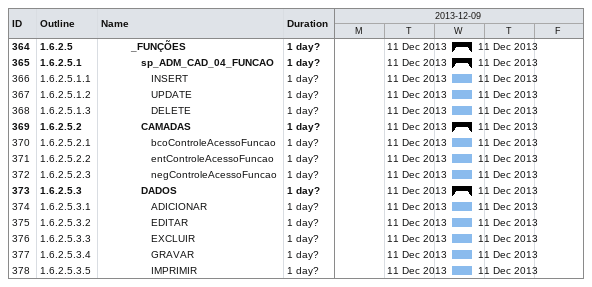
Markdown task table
| ID | WBS | Task | Duration | Start | Finish |
|---|---|---|---|---|---|
| 364 | 1.6.2.5 | **_FUNÇÕES** | 1d? | 2013-12-11 | 2013-12-11 |
| 365 | 1.6.2.5.1 | **sp_ADM_CAD_04_FUNCAO** | 1d? | 2013-12-11 | 2013-12-11 |
| 366 | 1.6.2.5.1.1 | INSERT | 1d? | 2013-12-11 | 2013-12-11 |
| 367 | 1.6.2.5.1.2 | UPDATE | 1d? | 2013-12-11 | 2013-12-11 |
| 368 | 1.6.2.5.1.3 | DELETE | 1d? | 2013-12-11 | 2013-12-11 |
| 369 | 1.6.2.5.2 | **CAMADAS** | 1d? | 2013-12-11 | 2013-12-11 |
| 370 | 1.6.2.5.2.1 | bcoControleAcessoFuncao | 1d? | 2013-12-11 | 2013-12-11 |
| 371 | 1.6.2.5.2.2 | entControleAcessoFuncao | 1d? | 2013-12-11 | 2013-12-11 |
| 372 | 1.6.2.5.2.3 | negControleAcessoFuncao | 1d? | 2013-12-11 | 2013-12-11 |
| 373 | 1.6.2.5.3 | **DADOS** | 1d? | 2013-12-11 | 2013-12-11 |
| 374 | 1.6.2.5.3.1 | ADICIONAR | 1d? | 2013-12-11 | 2013-12-11 |
| 375 | 1.6.2.5.3.2 | EDITAR | 1d? | 2013-12-11 | 2013-12-11 |
| 376 | 1.6.2.5.3.3 | EXCLUIR | 1d? | 2013-12-11 | 2013-12-11 |
| 377 | 1.6.2.5.3.4 | GRAVAR | 1d? | 2013-12-11 | 2013-12-11 |
| 378 | 1.6.2.5.3.5 | IMPRIMIR | 1d? | 2013-12-11 | 2013-12-11 |
